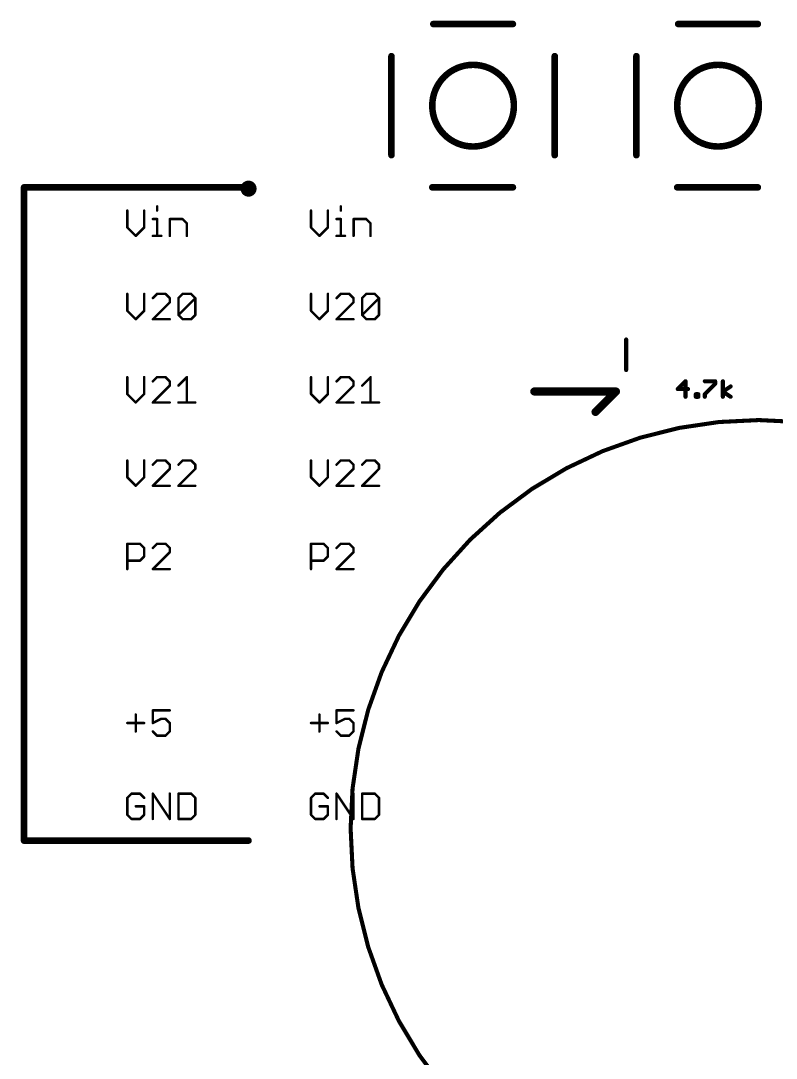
# Model space of a CAD drawing. Extents: x -0.1 to 97.9, y 0.5 to 99.
# Drawn here: x -0.1 to 23.4, y 64.35 to 96.62 of the extents above; entities that cross this region are included whole.
import ezdxf

# ---------------------------------------------------------------- set-up
doc = ezdxf.new("R2010")
doc.units = 0
doc.layers.add('21', color=253, linetype='CONTINUOUS')
doc.layers.add('27', color=253, linetype='CONTINUOUS')

msp = doc.modelspace()

# ---------------------------------------------------------------- linework, layer by layer
at = {"layer": '21'}
for points, const_width in [([(12.73, 96.52), (15.21, 96.52)], 0.2032), ([(20.35, 96.52), (22.83, 96.52)], 0.2032), ([(11.43, 92.44), (11.43, 95.52)], 0.2032), ([(16.51, 95.52), (16.51, 92.44)], 0.2032), ([(19.05, 92.44), (19.05, 95.52)], 0.2032), ([(0, 71.12), (0, 91.44)], 0.2032), ([(0, 91.44), (6.985, 91.44)], 0.2032), ([(15.21, 91.44), (12.7, 91.44)], 0.2032), ([(22.83, 91.44), (20.32, 91.44)], 0.2032), ([(3.2131, 90.7168), (3.2131, 90.1914)], 0.0762), ([(3.7385, 90.1914), (3.7385, 90.7168)], 0.0762), ([(4.1396, 90.8481), (4.1396, 90.7168)], 0.0762), ([(8.9281, 90.7168), (8.9281, 90.1914)], 0.0762), ([(9.4535, 90.1914), (9.4535, 90.7168)], 0.0762), ([(9.8546, 90.8481), (9.8546, 90.7168)], 0.0762), ([(4.0083, 90.4541), (4.1396, 90.4541)], 0.0762), ([(4.1396, 90.4541), (4.1396, 89.9287)], 0.0762), ([(4.5384, 89.9287), (4.5384, 90.4541)], 0.0762), ([(4.5384, 90.4541), (4.9325, 90.4541)], 0.0762), ([(4.9325, 90.4541), (5.0638, 90.3227)], 0.0762), ([(5.0638, 90.3227), (5.0638, 89.9287)], 0.0762), ([(9.7233, 90.4541), (9.8546, 90.4541)], 0.0762), ([(9.8546, 90.4541), (9.8546, 89.9287)], 0.0762), ([(10.2534, 89.9287), (10.2534, 90.4541)], 0.0762), ([(10.2534, 90.4541), (10.6475, 90.4541)], 0.0762), ([(10.6475, 90.4541), (10.7788, 90.3227)], 0.0762), ([(10.7788, 90.3227), (10.7788, 89.9287)], 0.0762), ([(3.2131, 90.1914), (3.4758, 89.9287)], 0.0762), ([(3.4758, 89.9287), (3.7385, 90.1914)], 0.0762), ([(8.9281, 90.1914), (9.1908, 89.9287)], 0.0762), ([(9.1908, 89.9287), (9.4535, 90.1914)], 0.0762), ([(4.0083, 89.9287), (4.271, 89.9287)], 0.0762), ([(9.7233, 89.9287), (9.986, 89.9287)], 0.0762), ([(3.2131, 88.126), (3.2131, 87.6006)], 0.0762), ([(3.7385, 87.6006), (3.7385, 88.126)], 0.0762), ([(4.1396, 88.126), (4.0083, 87.9946)], 0.0762), ([(4.4023, 88.126), (4.1396, 88.126)], 0.0762), ([(4.5337, 87.9946), (4.4023, 88.126)], 0.0762), ([(4.8035, 87.9946), (4.9348, 88.126)], 0.0762), ([(4.9348, 88.126), (5.1975, 88.126)], 0.0762), ([(5.1975, 88.126), (5.3289, 87.9946)], 0.0762), ([(8.9281, 88.126), (8.9281, 87.6006)], 0.0762), ([(9.4535, 87.6006), (9.4535, 88.126)], 0.0762), ([(9.8546, 88.126), (9.7233, 87.9946)], 0.0762), ([(10.1173, 88.126), (9.8546, 88.126)], 0.0762), ([(10.2487, 87.9946), (10.1173, 88.126)], 0.0762), ([(10.5185, 87.9946), (10.6498, 88.126)], 0.0762), ([(10.6498, 88.126), (10.9125, 88.126)], 0.0762), ([(10.9125, 88.126), (11.0439, 87.9946)], 0.0762), ([(4.0083, 87.3379), (4.5337, 87.8633)], 0.0762), ([(4.5337, 87.8633), (4.5337, 87.9946)], 0.0762), ([(4.8035, 87.4692), (4.8035, 87.9946)], 0.0762), ([(4.8035, 87.4692), (5.3289, 87.9946)], 0.0762), ([(5.3289, 87.9946), (5.3289, 87.4692)], 0.0762), ([(9.7233, 87.3379), (10.2487, 87.8633)], 0.0762), ([(10.2487, 87.8633), (10.2487, 87.9946)], 0.0762), ([(10.5185, 87.4692), (10.5185, 87.9946)], 0.0762), ([(10.5185, 87.4692), (11.0439, 87.9946)], 0.0762), ([(11.0439, 87.9946), (11.0439, 87.4692)], 0.0762), ([(3.2131, 87.6006), (3.4758, 87.3379)], 0.0762), ([(3.4758, 87.3379), (3.7385, 87.6006)], 0.0762), ([(4.9348, 87.3379), (4.8035, 87.4692)], 0.0762), ([(5.3289, 87.4692), (5.1975, 87.3379)], 0.0762), ([(8.9281, 87.6006), (9.1908, 87.3379)], 0.0762), ([(9.1908, 87.3379), (9.4535, 87.6006)], 0.0762), ([(10.6498, 87.3379), (10.5185, 87.4692)], 0.0762), ([(11.0439, 87.4692), (10.9125, 87.3379)], 0.0762), ([(4.5337, 87.3379), (4.0083, 87.3379)], 0.0762), ([(5.1975, 87.3379), (4.9348, 87.3379)], 0.0762), ([(10.2487, 87.3379), (9.7233, 87.3379)], 0.0762), ([(10.9125, 87.3379), (10.6498, 87.3379)], 0.0762), ([(18.7325, 86.7092), (18.7325, 85.7568)], 0.127), ([(3.2131, 85.5352), (3.2131, 85.0098)], 0.0762), ([(3.7385, 85.0098), (3.7385, 85.5352)], 0.0762), ([(4.1396, 85.5352), (4.0083, 85.4038)], 0.0762), ([(4.4023, 85.5352), (4.1396, 85.5352)], 0.0762), ([(4.5337, 85.4038), (4.4023, 85.5352)], 0.0762), ([(4.8035, 85.2725), (5.0662, 85.5352)], 0.0762), ([(5.0662, 85.5352), (5.0662, 84.7471)], 0.0762), ([(8.9281, 85.5352), (8.9281, 85.0098)], 0.0762), ([(9.4535, 85.0098), (9.4535, 85.5352)], 0.0762), ([(9.8546, 85.5352), (9.7233, 85.4038)], 0.0762), ([(10.1173, 85.5352), (9.8546, 85.5352)], 0.0762), ([(10.2487, 85.4038), (10.1173, 85.5352)], 0.0762), ([(10.5185, 85.2725), (10.7812, 85.5352)], 0.0762), ([(10.7812, 85.5352), (10.7812, 84.7471)], 0.0762), ([(4.0083, 84.7471), (4.5337, 85.2725)], 0.0762), ([(4.5337, 85.2725), (4.5337, 85.4038)], 0.0762), ([(9.7233, 84.7471), (10.2487, 85.2725)], 0.0762), ([(10.2487, 85.2725), (10.2487, 85.4038)], 0.0762), ([(15.875, 85.09), (18.415, 85.09)], 0.254), ([(18.415, 85.09), (17.78, 84.455)], 0.254), ([(3.2131, 85.0098), (3.4758, 84.7471)], 0.0762), ([(3.4758, 84.7471), (3.7385, 85.0098)], 0.0762), ([(8.9281, 85.0098), (9.1908, 84.7471)], 0.0762), ([(9.1908, 84.7471), (9.4535, 85.0098)], 0.0762), ([(4.5337, 84.7471), (4.0083, 84.7471)], 0.0762), ([(4.8035, 84.7471), (5.3289, 84.7471)], 0.0762), ([(10.2487, 84.7471), (9.7233, 84.7471)], 0.0762), ([(10.5185, 84.7471), (11.0439, 84.7471)], 0.0762), ([(3.2131, 82.9444), (3.2131, 82.419)], 0.0762), ([(3.7385, 82.419), (3.7385, 82.9444)], 0.0762), ([(4.1396, 82.9444), (4.0083, 82.813)], 0.0762), ([(4.4023, 82.9444), (4.1396, 82.9444)], 0.0762), ([(4.5337, 82.813), (4.4023, 82.9444)], 0.0762), ([(4.9348, 82.9444), (4.8035, 82.813)], 0.0762), ([(5.1975, 82.9444), (4.9348, 82.9444)], 0.0762), ([(5.3289, 82.813), (5.1975, 82.9444)], 0.0762), ([(8.9281, 82.9444), (8.9281, 82.419)], 0.0762), ([(9.4535, 82.419), (9.4535, 82.9444)], 0.0762), ([(9.8546, 82.9444), (9.7233, 82.813)], 0.0762), ([(10.1173, 82.9444), (9.8546, 82.9444)], 0.0762), ([(10.2487, 82.813), (10.1173, 82.9444)], 0.0762), ([(10.6498, 82.9444), (10.5185, 82.813)], 0.0762), ([(10.9125, 82.9444), (10.6498, 82.9444)], 0.0762), ([(11.0439, 82.813), (10.9125, 82.9444)], 0.0762), ([(4.0083, 82.1563), (4.5337, 82.6817)], 0.0762), ([(4.5337, 82.6817), (4.5337, 82.813)], 0.0762), ([(4.8035, 82.1563), (5.3289, 82.6817)], 0.0762), ([(5.3289, 82.6817), (5.3289, 82.813)], 0.0762), ([(9.7233, 82.1563), (10.2487, 82.6817)], 0.0762), ([(10.2487, 82.6817), (10.2487, 82.813)], 0.0762), ([(10.5185, 82.1563), (11.0439, 82.6817)], 0.0762), ([(11.0439, 82.6817), (11.0439, 82.813)], 0.0762), ([(3.2131, 82.419), (3.4758, 82.1563)], 0.0762), ([(3.4758, 82.1563), (3.7385, 82.419)], 0.0762), ([(8.9281, 82.419), (9.1908, 82.1563)], 0.0762), ([(9.1908, 82.1563), (9.4535, 82.419)], 0.0762), ([(4.5337, 82.1563), (4.0083, 82.1563)], 0.0762), ([(5.3289, 82.1563), (4.8035, 82.1563)], 0.0762), ([(10.2487, 82.1563), (9.7233, 82.1563)], 0.0762), ([(11.0439, 82.1563), (10.5185, 82.1563)], 0.0762), ([(3.2131, 79.5655), (3.2131, 80.3536)], 0.0762), ([(3.2131, 80.3536), (3.6071, 80.3536)], 0.0762), ([(3.6071, 80.3536), (3.7385, 80.2222)], 0.0762), ([(4.1396, 80.3536), (4.0083, 80.2222)], 0.0762), ([(4.4023, 80.3536), (4.1396, 80.3536)], 0.0762), ([(4.5337, 80.2222), (4.4023, 80.3536)], 0.0762), ([(8.9281, 79.5655), (8.9281, 80.3536)], 0.0762), ([(8.9281, 80.3536), (9.3221, 80.3536)], 0.0762), ([(9.3221, 80.3536), (9.4535, 80.2222)], 0.0762), ([(9.8546, 80.3536), (9.7233, 80.2222)], 0.0762), ([(10.1173, 80.3536), (9.8546, 80.3536)], 0.0762), ([(10.2487, 80.2222), (10.1173, 80.3536)], 0.0762), ([(3.7385, 80.2222), (3.7385, 79.9595)], 0.0762), ([(4.0083, 79.5655), (4.5337, 80.0909)], 0.0762), ([(4.5337, 80.0909), (4.5337, 80.2222)], 0.0762), ([(9.4535, 80.2222), (9.4535, 79.9595)], 0.0762), ([(9.7233, 79.5655), (10.2487, 80.0909)], 0.0762), ([(10.2487, 80.0909), (10.2487, 80.2222)], 0.0762), ([(3.6071, 79.8282), (3.2131, 79.8282)], 0.0762), ([(3.7385, 79.9595), (3.6071, 79.8282)], 0.0762), ([(9.3221, 79.8282), (8.9281, 79.8282)], 0.0762), ([(9.4535, 79.9595), (9.3221, 79.8282)], 0.0762), ([(4.5337, 79.5655), (4.0083, 79.5655)], 0.0762), ([(10.2487, 79.5655), (9.7233, 79.5655)], 0.0762), ([(4.5337, 75.172), (4.0083, 75.172)], 0.0762), ([(4.0083, 75.172), (4.0083, 74.7779)], 0.0762), ([(10.2487, 75.172), (9.7233, 75.172)], 0.0762), ([(9.7233, 75.172), (9.7233, 74.7779)], 0.0762), ([(3.4758, 75.0406), (3.4758, 74.5152)], 0.0762), ([(4.0083, 74.7779), (4.271, 74.9093)], 0.0762), ([(4.271, 74.9093), (4.4023, 74.9093)], 0.0762), ([(4.4023, 74.9093), (4.5337, 74.7779)], 0.0762), ([(9.1908, 75.0406), (9.1908, 74.5152)], 0.0762), ([(9.7233, 74.7779), (9.986, 74.9093)], 0.0762), ([(9.986, 74.9093), (10.1173, 74.9093)], 0.0762), ([(10.1173, 74.9093), (10.2487, 74.7779)], 0.0762), ([(3.2131, 74.7779), (3.7385, 74.7779)], 0.0762), ([(4.1396, 74.3839), (4.0083, 74.5152)], 0.0762), ([(4.5337, 74.5152), (4.4023, 74.3839)], 0.0762), ([(4.5337, 74.7779), (4.5337, 74.5152)], 0.0762), ([(8.9281, 74.7779), (9.4535, 74.7779)], 0.0762), ([(9.8546, 74.3839), (9.7233, 74.5152)], 0.0762), ([(10.2487, 74.5152), (10.1173, 74.3839)], 0.0762), ([(10.2487, 74.7779), (10.2487, 74.5152)], 0.0762), ([(4.4023, 74.3839), (4.1396, 74.3839)], 0.0762), ([(10.1173, 74.3839), (9.8546, 74.3839)], 0.0762), ([(3.3444, 72.5812), (3.2131, 72.4498)], 0.0762), ([(3.6071, 72.5812), (3.3444, 72.5812)], 0.0762), ([(3.7385, 72.4498), (3.6071, 72.5812)], 0.0762), ([(4.0083, 71.7931), (4.0083, 72.5812)], 0.0762), ([(4.0083, 72.5812), (4.5337, 71.7931)], 0.0762), ([(4.5337, 71.7931), (4.5337, 72.5812)], 0.0762), ([(4.8035, 72.5812), (4.8035, 71.7931)], 0.0762), ([(5.1975, 72.5812), (4.8035, 72.5812)], 0.0762), ([(5.3289, 72.4498), (5.1975, 72.5812)], 0.0762), ([(9.0594, 72.5812), (8.9281, 72.4498)], 0.0762), ([(9.3221, 72.5812), (9.0594, 72.5812)], 0.0762), ([(9.4535, 72.4498), (9.3221, 72.5812)], 0.0762), ([(9.7233, 71.7931), (9.7233, 72.5812)], 0.0762), ([(9.7233, 72.5812), (10.2487, 71.7931)], 0.0762), ([(10.2487, 71.7931), (10.2487, 72.5812)], 0.0762), ([(10.5185, 72.5812), (10.5185, 71.7931)], 0.0762), ([(10.9125, 72.5812), (10.5185, 72.5812)], 0.0762), ([(11.0439, 72.4498), (10.9125, 72.5812)], 0.0762), ([(3.2131, 72.4498), (3.2131, 71.9244)], 0.0762), ([(5.3289, 71.9244), (5.3289, 72.4498)], 0.0762), ([(8.9281, 72.4498), (8.9281, 71.9244)], 0.0762), ([(11.0439, 71.9244), (11.0439, 72.4498)], 0.0762), ([(3.7385, 72.1871), (3.4758, 72.1871)], 0.0762), ([(3.7385, 71.9244), (3.7385, 72.1871)], 0.0762), ([(9.4535, 72.1871), (9.1908, 72.1871)], 0.0762), ([(9.4535, 71.9244), (9.4535, 72.1871)], 0.0762), ([(3.2131, 71.9244), (3.3444, 71.7931)], 0.0762), ([(3.3444, 71.7931), (3.6071, 71.7931)], 0.0762), ([(3.6071, 71.7931), (3.7385, 71.9244)], 0.0762), ([(4.8035, 71.7931), (5.1975, 71.7931)], 0.0762), ([(5.1975, 71.7931), (5.3289, 71.9244)], 0.0762), ([(8.9281, 71.9244), (9.0594, 71.7931)], 0.0762), ([(9.0594, 71.7931), (9.3221, 71.7931)], 0.0762), ([(9.3221, 71.7931), (9.4535, 71.9244)], 0.0762), ([(10.5185, 71.7931), (10.9125, 71.7931)], 0.0762), ([(10.9125, 71.7931), (11.0439, 71.9244)], 0.0762), ([(6.985, 71.12), (0, 71.12)], 0.2032)]:
    msp.add_lwpolyline(points, dxfattribs=dict(at, const_width=const_width))
for points, const_width in [([(12.73, 96.5708, 1), (12.73, 96.4692)], 0.1016), ([(15.21, 96.4692, 1), (15.21, 96.5708)], 0.1016), ([(20.35, 96.5708, 1), (20.35, 96.4692)], 0.1016), ([(22.83, 96.4692, 1), (22.83, 96.5708)], 0.1016), ([(11.4808, 95.52, 1), (11.3792, 95.52)], 0.1016), ([(16.5608, 95.52, 1), (16.4592, 95.52)], 0.1016), ([(19.1008, 95.52, 1), (18.9992, 95.52)], 0.1016), ([(13.97, 92.71, 1), (13.97, 95.25, 1), (13.97, 92.71)], 0.2032), ([(21.59, 92.71, 1), (21.59, 95.25, 1), (21.59, 92.71)], 0.2032), ([(11.3792, 92.44, 1), (11.4808, 92.44)], 0.1016), ([(16.4592, 92.44, 1), (16.5608, 92.44)], 0.1016), ([(18.9992, 92.44, 1), (19.1008, 92.44)], 0.1016), ([(6.985, 91.2745, 1), (6.985, 91.5245, 1), (6.985, 91.2745)], 0.25), ([(0.0508, 91.44, 1), (-0.0508, 91.44)], 0.1016), ([(0, 91.4908, 1), (0, 91.3892)], 0.1016), ([(6.985, 91.3892, 1), (6.985, 91.4908)], 0.1016), ([(12.7, 91.4908, 1), (12.7, 91.3892)], 0.1016), ([(15.21, 91.3892, 1), (15.21, 91.4908)], 0.1016), ([(20.32, 91.4908, 1), (20.32, 91.3892)], 0.1016), ([(22.83, 91.3892, 1), (22.83, 91.4908)], 0.1016), ([(3.2322, 90.7168, 1), (3.1941, 90.7168)], 0.0381), ([(3.7575, 90.7168, 1), (3.7194, 90.7168)], 0.0381), ([(4.1587, 90.8481, 1), (4.1206, 90.8481)], 0.0381), ([(4.1206, 90.7168, 1), (4.1587, 90.7168)], 0.0381), ([(8.9472, 90.7168, 1), (8.9091, 90.7168)], 0.0381), ([(9.4725, 90.7168, 1), (9.4344, 90.7168)], 0.0381), ([(9.8737, 90.8481, 1), (9.8356, 90.8481)], 0.0381), ([(9.8356, 90.7168, 1), (9.8737, 90.7168)], 0.0381), ([(4.0083, 90.4731, 1), (4.0083, 90.435)], 0.0381), ([(4.1587, 90.4541, 1), (4.1206, 90.4541)], 0.0381), ([(4.1396, 90.435, 1), (4.1396, 90.4731)], 0.0381), ([(4.5384, 90.4731, 1), (4.5384, 90.435)], 0.0381), ([(4.5575, 90.4541, 1), (4.5194, 90.4541)], 0.0381), ([(4.9459, 90.4676, 1), (4.919, 90.4406)], 0.0381), ([(4.9325, 90.435, 1), (4.9325, 90.4731)], 0.0381), ([(5.0828, 90.3227, 1), (5.0447, 90.3227)], 0.0381), ([(9.7233, 90.4731, 1), (9.7233, 90.435)], 0.0381), ([(9.8737, 90.4541, 1), (9.8356, 90.4541)], 0.0381), ([(9.8546, 90.435, 1), (9.8546, 90.4731)], 0.0381), ([(10.2534, 90.4731, 1), (10.2534, 90.435)], 0.0381), ([(10.2725, 90.4541, 1), (10.2344, 90.4541)], 0.0381), ([(10.6609, 90.4676, 1), (10.634, 90.4406)], 0.0381), ([(10.6475, 90.435, 1), (10.6475, 90.4731)], 0.0381), ([(10.7978, 90.3227, 1), (10.7597, 90.3227)], 0.0381), ([(3.2266, 90.2049, 1), (3.1996, 90.1779)], 0.0381), ([(3.1941, 90.1914, 1), (3.2322, 90.1914)], 0.0381), ([(3.7194, 90.1914, 1), (3.7575, 90.1914)], 0.0381), ([(3.752, 90.1779, 1), (3.725, 90.2049)], 0.0381), ([(5.0503, 90.3093, 1), (5.0773, 90.3362)], 0.0381), ([(8.9416, 90.2049, 1), (8.9146, 90.1779)], 0.0381), ([(8.9091, 90.1914, 1), (8.9472, 90.1914)], 0.0381), ([(9.4344, 90.1914, 1), (9.4725, 90.1914)], 0.0381), ([(9.467, 90.1779, 1), (9.44, 90.2049)], 0.0381), ([(10.7653, 90.3093, 1), (10.7923, 90.3362)], 0.0381), ([(3.4623, 89.9422, 1), (3.4893, 89.9152)], 0.0381), ([(3.4623, 89.9152, 1), (3.4893, 89.9422)], 0.0381), ([(4.0083, 89.9477, 1), (4.0083, 89.9097)], 0.0381), ([(4.1206, 89.9287, 1), (4.1587, 89.9287)], 0.0381), ([(4.271, 89.9097, 1), (4.271, 89.9477)], 0.0381), ([(4.5194, 89.9287, 1), (4.5575, 89.9287)], 0.0381), ([(5.0447, 89.9287, 1), (5.0828, 89.9287)], 0.0381), ([(9.1773, 89.9422, 1), (9.2043, 89.9152)], 0.0381), ([(9.1773, 89.9152, 1), (9.2043, 89.9422)], 0.0381), ([(9.7233, 89.9477, 1), (9.7233, 89.9097)], 0.0381), ([(9.8356, 89.9287, 1), (9.8737, 89.9287)], 0.0381), ([(9.986, 89.9097, 1), (9.986, 89.9477)], 0.0381), ([(10.2344, 89.9287, 1), (10.2725, 89.9287)], 0.0381), ([(10.7597, 89.9287, 1), (10.7978, 89.9287)], 0.0381), ([(3.2322, 88.126, 1), (3.1941, 88.126)], 0.0381), ([(3.7575, 88.126, 1), (3.7194, 88.126)], 0.0381), ([(4.1396, 88.145, 1), (4.1396, 88.1069)], 0.0381), ([(4.1531, 88.1125, 1), (4.1262, 88.1394)], 0.0381), ([(4.4158, 88.1394, 1), (4.3889, 88.1125)], 0.0381), ([(4.4023, 88.1069, 1), (4.4023, 88.145)], 0.0381), ([(4.9348, 88.145, 1), (4.9348, 88.1069)], 0.0381), ([(4.9483, 88.1125, 1), (4.9214, 88.1394)], 0.0381), ([(5.211, 88.1394, 1), (5.184, 88.1125)], 0.0381), ([(5.1975, 88.1069, 1), (5.1975, 88.145)], 0.0381), ([(8.9472, 88.126, 1), (8.9091, 88.126)], 0.0381), ([(9.4725, 88.126, 1), (9.4344, 88.126)], 0.0381), ([(9.8546, 88.145, 1), (9.8546, 88.1069)], 0.0381), ([(9.8681, 88.1125, 1), (9.8412, 88.1394)], 0.0381), ([(10.1308, 88.1394, 1), (10.1039, 88.1125)], 0.0381), ([(10.1173, 88.1069, 1), (10.1173, 88.145)], 0.0381), ([(10.6498, 88.145, 1), (10.6498, 88.1069)], 0.0381), ([(10.6633, 88.1125, 1), (10.6364, 88.1394)], 0.0381), ([(10.926, 88.1394, 1), (10.899, 88.1125)], 0.0381), ([(10.9125, 88.1069, 1), (10.9125, 88.145)], 0.0381), ([(3.9948, 88.0081, 1), (4.0218, 87.9812)], 0.0381), ([(4.5527, 87.9946, 1), (4.5146, 87.9946)], 0.0381), ([(4.5146, 87.8633, 1), (4.5527, 87.8633)], 0.0381), ([(4.5471, 87.8498, 1), (4.5202, 87.8768)], 0.0381), ([(4.5202, 87.9812, 1), (4.5471, 88.0081)], 0.0381), ([(4.8225, 87.9946, 1), (4.7844, 87.9946)], 0.0381), ([(4.79, 88.0081, 1), (4.817, 87.9812)], 0.0381), ([(5.3479, 87.9946, 1), (5.3098, 87.9946)], 0.0381), ([(5.3423, 87.9812, 1), (5.3154, 88.0081)], 0.0381), ([(5.3154, 87.9812, 1), (5.3423, 88.0081)], 0.0381), ([(9.7098, 88.0081, 1), (9.7368, 87.9812)], 0.0381), ([(10.2677, 87.9946, 1), (10.2296, 87.9946)], 0.0381), ([(10.2296, 87.8633, 1), (10.2677, 87.8633)], 0.0381), ([(10.2621, 87.8498, 1), (10.2352, 87.8768)], 0.0381), ([(10.2352, 87.9812, 1), (10.2621, 88.0081)], 0.0381), ([(10.5375, 87.9946, 1), (10.4994, 87.9946)], 0.0381), ([(10.505, 88.0081, 1), (10.532, 87.9812)], 0.0381), ([(11.0629, 87.9946, 1), (11.0248, 87.9946)], 0.0381), ([(11.0573, 87.9812, 1), (11.0304, 88.0081)], 0.0381), ([(11.0304, 87.9812, 1), (11.0573, 88.0081)], 0.0381), ([(3.2266, 87.6141, 1), (3.1996, 87.5871)], 0.0381), ([(3.1941, 87.6006, 1), (3.2322, 87.6006)], 0.0381), ([(3.7194, 87.6006, 1), (3.7575, 87.6006)], 0.0381), ([(3.752, 87.5871, 1), (3.725, 87.6141)], 0.0381), ([(4.7844, 87.4692, 1), (4.8225, 87.4692)], 0.0381), ([(4.817, 87.4827, 1), (4.79, 87.4558)], 0.0381), ([(4.79, 87.4827, 1), (4.817, 87.4558)], 0.0381), ([(5.3098, 87.4692, 1), (5.3479, 87.4692)], 0.0381), ([(5.3423, 87.4558, 1), (5.3154, 87.4827)], 0.0381), ([(8.9416, 87.6141, 1), (8.9146, 87.5871)], 0.0381), ([(8.9091, 87.6006, 1), (8.9472, 87.6006)], 0.0381), ([(9.4344, 87.6006, 1), (9.4725, 87.6006)], 0.0381), ([(9.467, 87.5871, 1), (9.44, 87.6141)], 0.0381), ([(10.4994, 87.4692, 1), (10.5375, 87.4692)], 0.0381), ([(10.532, 87.4827, 1), (10.505, 87.4558)], 0.0381), ([(10.505, 87.4827, 1), (10.532, 87.4558)], 0.0381), ([(11.0248, 87.4692, 1), (11.0629, 87.4692)], 0.0381), ([(11.0573, 87.4558, 1), (11.0304, 87.4827)], 0.0381), ([(3.4623, 87.3514, 1), (3.4893, 87.3244)], 0.0381), ([(3.4623, 87.3244, 1), (3.4893, 87.3514)], 0.0381), ([(3.9948, 87.3514, 1), (4.0218, 87.3244)], 0.0381), ([(4.0083, 87.3569, 1), (4.0083, 87.3189)], 0.0381), ([(4.5337, 87.3189, 1), (4.5337, 87.3569)], 0.0381), ([(4.9348, 87.3569, 1), (4.9348, 87.3189)], 0.0381), ([(4.9214, 87.3244, 1), (4.9483, 87.3514)], 0.0381), ([(5.184, 87.3514, 1), (5.211, 87.3244)], 0.0381), ([(5.1975, 87.3189, 1), (5.1975, 87.3569)], 0.0381), ([(9.1773, 87.3514, 1), (9.2043, 87.3244)], 0.0381), ([(9.1773, 87.3244, 1), (9.2043, 87.3514)], 0.0381), ([(9.7098, 87.3514, 1), (9.7368, 87.3244)], 0.0381), ([(9.7233, 87.3569, 1), (9.7233, 87.3189)], 0.0381), ([(10.2487, 87.3189, 1), (10.2487, 87.3569)], 0.0381), ([(10.6498, 87.3569, 1), (10.6498, 87.3189)], 0.0381), ([(10.6364, 87.3244, 1), (10.6633, 87.3514)], 0.0381), ([(10.899, 87.3514, 1), (10.926, 87.3244)], 0.0381), ([(10.9125, 87.3189, 1), (10.9125, 87.3569)], 0.0381), ([(18.7643, 86.7092, 1), (18.7008, 86.7092)], 0.0635), ([(3.2322, 85.5352, 1), (3.1941, 85.5352)], 0.0381), ([(3.7575, 85.5352, 1), (3.7194, 85.5352)], 0.0381), ([(4.1396, 85.5542, 1), (4.1396, 85.5161)], 0.0381), ([(4.1531, 85.5217, 1), (4.1262, 85.5486)], 0.0381), ([(4.4158, 85.5486, 1), (4.3889, 85.5217)], 0.0381), ([(4.4023, 85.5161, 1), (4.4023, 85.5542)], 0.0381), ([(5.0852, 85.5352, 1), (5.0471, 85.5352)], 0.0381), ([(5.0796, 85.5217, 1), (5.0527, 85.5486)], 0.0381), ([(8.9472, 85.5352, 1), (8.9091, 85.5352)], 0.0381), ([(9.4725, 85.5352, 1), (9.4344, 85.5352)], 0.0381), ([(9.8546, 85.5542, 1), (9.8546, 85.5161)], 0.0381), ([(9.8681, 85.5217, 1), (9.8412, 85.5486)], 0.0381), ([(10.1308, 85.5486, 1), (10.1039, 85.5217)], 0.0381), ([(10.1173, 85.5161, 1), (10.1173, 85.5542)], 0.0381), ([(10.8002, 85.5352, 1), (10.7621, 85.5352)], 0.0381), ([(10.7946, 85.5217, 1), (10.7677, 85.5486)], 0.0381), ([(18.7008, 85.7568, 1), (18.7643, 85.7568)], 0.0635), ([(3.9948, 85.4173, 1), (4.0218, 85.3904)], 0.0381), ([(4.5527, 85.4038, 1), (4.5146, 85.4038)], 0.0381), ([(4.5146, 85.2725, 1), (4.5527, 85.2725)], 0.0381), ([(4.5471, 85.259, 1), (4.5202, 85.286)], 0.0381), ([(4.5202, 85.3904, 1), (4.5471, 85.4173)], 0.0381), ([(4.79, 85.286, 1), (4.817, 85.259)], 0.0381), ([(9.7098, 85.4173, 1), (9.7368, 85.3904)], 0.0381), ([(10.2677, 85.4038, 1), (10.2296, 85.4038)], 0.0381), ([(10.2296, 85.2725, 1), (10.2677, 85.2725)], 0.0381), ([(10.2621, 85.259, 1), (10.2352, 85.286)], 0.0381), ([(10.2352, 85.3904, 1), (10.2621, 85.4173)], 0.0381), ([(10.505, 85.286, 1), (10.532, 85.259)], 0.0381), ([(15.875, 85.1535, 1), (15.875, 85.0265)], 0.127), ([(18.4599, 85.0451, 1), (18.3701, 85.1349)], 0.127), ([(18.415, 85.0265, 1), (18.415, 85.1535)], 0.127), ([(3.2266, 85.0233, 1), (3.1996, 84.9963)], 0.0381), ([(3.1941, 85.0098, 1), (3.2322, 85.0098)], 0.0381), ([(3.7194, 85.0098, 1), (3.7575, 85.0098)], 0.0381), ([(3.752, 84.9963, 1), (3.725, 85.0233)], 0.0381), ([(8.9416, 85.0233, 1), (8.9146, 84.9963)], 0.0381), ([(8.9091, 85.0098, 1), (8.9472, 85.0098)], 0.0381), ([(9.4344, 85.0098, 1), (9.4725, 85.0098)], 0.0381), ([(9.467, 84.9963, 1), (9.44, 85.0233)], 0.0381), ([(3.4623, 84.7606, 1), (3.4893, 84.7336)], 0.0381), ([(3.4623, 84.7336, 1), (3.4893, 84.7606)], 0.0381), ([(3.9948, 84.7606, 1), (4.0218, 84.7336)], 0.0381), ([(4.0083, 84.7661, 1), (4.0083, 84.7281)], 0.0381), ([(4.5337, 84.7281, 1), (4.5337, 84.7661)], 0.0381), ([(4.8035, 84.7661, 1), (4.8035, 84.7281)], 0.0381), ([(5.0471, 84.7471, 1), (5.0852, 84.7471)], 0.0381), ([(5.3289, 84.7281, 1), (5.3289, 84.7661)], 0.0381), ([(9.1773, 84.7606, 1), (9.2043, 84.7336)], 0.0381), ([(9.1773, 84.7336, 1), (9.2043, 84.7606)], 0.0381), ([(9.7098, 84.7606, 1), (9.7368, 84.7336)], 0.0381), ([(9.7233, 84.7661, 1), (9.7233, 84.7281)], 0.0381), ([(10.2487, 84.7281, 1), (10.2487, 84.7661)], 0.0381), ([(10.5185, 84.7661, 1), (10.5185, 84.7281)], 0.0381), ([(10.7621, 84.7471, 1), (10.8002, 84.7471)], 0.0381), ([(11.0439, 84.7281, 1), (11.0439, 84.7661)], 0.0381), ([(17.7351, 84.4999, 1), (17.8249, 84.4101)], 0.127), ([(22.86, 58.801, 1), (22.86, 84.201, 1), (22.86, 58.801)], 0.127), ([(3.2322, 82.9444, 1), (3.1941, 82.9444)], 0.0381), ([(3.7575, 82.9444, 1), (3.7194, 82.9444)], 0.0381), ([(4.1396, 82.9634, 1), (4.1396, 82.9253)], 0.0381), ([(4.1531, 82.9309, 1), (4.1262, 82.9578)], 0.0381), ([(4.4158, 82.9578, 1), (4.3889, 82.9309)], 0.0381), ([(4.4023, 82.9253, 1), (4.4023, 82.9634)], 0.0381), ([(4.9348, 82.9634, 1), (4.9348, 82.9253)], 0.0381), ([(4.9483, 82.9309, 1), (4.9214, 82.9578)], 0.0381), ([(5.211, 82.9578, 1), (5.184, 82.9309)], 0.0381), ([(5.1975, 82.9253, 1), (5.1975, 82.9634)], 0.0381), ([(8.9472, 82.9444, 1), (8.9091, 82.9444)], 0.0381), ([(9.4725, 82.9444, 1), (9.4344, 82.9444)], 0.0381), ([(9.8546, 82.9634, 1), (9.8546, 82.9253)], 0.0381), ([(9.8681, 82.9309, 1), (9.8412, 82.9578)], 0.0381), ([(10.1308, 82.9578, 1), (10.1039, 82.9309)], 0.0381), ([(10.1173, 82.9253, 1), (10.1173, 82.9634)], 0.0381), ([(10.6498, 82.9634, 1), (10.6498, 82.9253)], 0.0381), ([(10.6633, 82.9309, 1), (10.6364, 82.9578)], 0.0381), ([(10.926, 82.9578, 1), (10.899, 82.9309)], 0.0381), ([(10.9125, 82.9253, 1), (10.9125, 82.9634)], 0.0381), ([(3.9948, 82.8265, 1), (4.0218, 82.7996)], 0.0381), ([(4.5527, 82.813, 1), (4.5146, 82.813)], 0.0381), ([(4.5146, 82.6817, 1), (4.5527, 82.6817)], 0.0381), ([(4.5471, 82.6682, 1), (4.5202, 82.6952)], 0.0381), ([(4.5202, 82.7996, 1), (4.5471, 82.8265)], 0.0381), ([(4.79, 82.8265, 1), (4.817, 82.7996)], 0.0381), ([(5.3479, 82.813, 1), (5.3098, 82.813)], 0.0381), ([(5.3098, 82.6817, 1), (5.3479, 82.6817)], 0.0381), ([(5.3423, 82.6682, 1), (5.3154, 82.6952)], 0.0381), ([(5.3154, 82.7996, 1), (5.3423, 82.8265)], 0.0381), ([(9.7098, 82.8265, 1), (9.7368, 82.7996)], 0.0381), ([(10.2677, 82.813, 1), (10.2296, 82.813)], 0.0381), ([(10.2296, 82.6817, 1), (10.2677, 82.6817)], 0.0381), ([(10.2621, 82.6682, 1), (10.2352, 82.6952)], 0.0381), ([(10.2352, 82.7996, 1), (10.2621, 82.8265)], 0.0381), ([(10.505, 82.8265, 1), (10.532, 82.7996)], 0.0381), ([(11.0629, 82.813, 1), (11.0248, 82.813)], 0.0381), ([(11.0248, 82.6817, 1), (11.0629, 82.6817)], 0.0381), ([(11.0573, 82.6682, 1), (11.0304, 82.6952)], 0.0381), ([(11.0304, 82.7996, 1), (11.0573, 82.8265)], 0.0381), ([(3.2266, 82.4325, 1), (3.1996, 82.4055)], 0.0381), ([(3.1941, 82.419, 1), (3.2322, 82.419)], 0.0381), ([(3.7194, 82.419, 1), (3.7575, 82.419)], 0.0381), ([(3.752, 82.4055, 1), (3.725, 82.4325)], 0.0381), ([(8.9416, 82.4325, 1), (8.9146, 82.4055)], 0.0381), ([(8.9091, 82.419, 1), (8.9472, 82.419)], 0.0381), ([(9.4344, 82.419, 1), (9.4725, 82.419)], 0.0381), ([(9.467, 82.4055, 1), (9.44, 82.4325)], 0.0381), ([(3.4623, 82.1698, 1), (3.4893, 82.1428)], 0.0381), ([(3.4623, 82.1428, 1), (3.4893, 82.1698)], 0.0381), ([(3.9948, 82.1698, 1), (4.0218, 82.1428)], 0.0381), ([(4.0083, 82.1753, 1), (4.0083, 82.1373)], 0.0381), ([(4.5337, 82.1373, 1), (4.5337, 82.1753)], 0.0381), ([(4.79, 82.1698, 1), (4.817, 82.1428)], 0.0381), ([(4.8035, 82.1753, 1), (4.8035, 82.1373)], 0.0381), ([(5.3289, 82.1373, 1), (5.3289, 82.1753)], 0.0381), ([(9.1773, 82.1698, 1), (9.2043, 82.1428)], 0.0381), ([(9.1773, 82.1428, 1), (9.2043, 82.1698)], 0.0381), ([(9.7098, 82.1698, 1), (9.7368, 82.1428)], 0.0381), ([(9.7233, 82.1753, 1), (9.7233, 82.1373)], 0.0381), ([(10.2487, 82.1373, 1), (10.2487, 82.1753)], 0.0381), ([(10.505, 82.1698, 1), (10.532, 82.1428)], 0.0381), ([(10.5185, 82.1753, 1), (10.5185, 82.1373)], 0.0381), ([(11.0439, 82.1373, 1), (11.0439, 82.1753)], 0.0381), ([(3.2131, 80.3726, 1), (3.2131, 80.3345)], 0.0381), ([(3.2322, 80.3536, 1), (3.1941, 80.3536)], 0.0381), ([(3.6206, 80.367, 1), (3.5937, 80.3401)], 0.0381), ([(3.6071, 80.3345, 1), (3.6071, 80.3726)], 0.0381), ([(4.1396, 80.3726, 1), (4.1396, 80.3345)], 0.0381), ([(4.1531, 80.3401, 1), (4.1262, 80.367)], 0.0381), ([(4.4158, 80.367, 1), (4.3889, 80.3401)], 0.0381), ([(4.4023, 80.3345, 1), (4.4023, 80.3726)], 0.0381), ([(8.9281, 80.3726, 1), (8.9281, 80.3345)], 0.0381), ([(8.9472, 80.3536, 1), (8.9091, 80.3536)], 0.0381), ([(9.3356, 80.367, 1), (9.3087, 80.3401)], 0.0381), ([(9.3221, 80.3345, 1), (9.3221, 80.3726)], 0.0381), ([(9.8546, 80.3726, 1), (9.8546, 80.3345)], 0.0381), ([(9.8681, 80.3401, 1), (9.8412, 80.367)], 0.0381), ([(10.1308, 80.367, 1), (10.1039, 80.3401)], 0.0381), ([(10.1173, 80.3345, 1), (10.1173, 80.3726)], 0.0381), ([(3.7575, 80.2222, 1), (3.7194, 80.2222)], 0.0381), ([(3.725, 80.2088, 1), (3.752, 80.2357)], 0.0381), ([(3.9948, 80.2357, 1), (4.0218, 80.2088)], 0.0381), ([(4.5527, 80.2222, 1), (4.5146, 80.2222)], 0.0381), ([(4.5146, 80.0909, 1), (4.5527, 80.0909)], 0.0381), ([(4.5471, 80.0774, 1), (4.5202, 80.1044)], 0.0381), ([(4.5202, 80.2088, 1), (4.5471, 80.2357)], 0.0381), ([(9.4725, 80.2222, 1), (9.4344, 80.2222)], 0.0381), ([(9.44, 80.2088, 1), (9.467, 80.2357)], 0.0381), ([(9.7098, 80.2357, 1), (9.7368, 80.2088)], 0.0381), ([(10.2677, 80.2222, 1), (10.2296, 80.2222)], 0.0381), ([(10.2296, 80.0909, 1), (10.2677, 80.0909)], 0.0381), ([(10.2621, 80.0774, 1), (10.2352, 80.1044)], 0.0381), ([(10.2352, 80.2088, 1), (10.2621, 80.2357)], 0.0381), ([(3.2131, 79.8472, 1), (3.2131, 79.8091)], 0.0381), ([(3.5937, 79.8417, 1), (3.6206, 79.8147)], 0.0381), ([(3.6071, 79.8091, 1), (3.6071, 79.8472)], 0.0381), ([(3.7194, 79.9595, 1), (3.7575, 79.9595)], 0.0381), ([(3.752, 79.9461, 1), (3.725, 79.973)], 0.0381), ([(8.9281, 79.8472, 1), (8.9281, 79.8091)], 0.0381), ([(9.3087, 79.8417, 1), (9.3356, 79.8147)], 0.0381), ([(9.3221, 79.8091, 1), (9.3221, 79.8472)], 0.0381), ([(9.4344, 79.9595, 1), (9.4725, 79.9595)], 0.0381), ([(9.467, 79.9461, 1), (9.44, 79.973)], 0.0381), ([(3.1941, 79.5655, 1), (3.2322, 79.5655)], 0.0381), ([(4.0083, 79.5845, 1), (4.0083, 79.5465)], 0.0381), ([(3.9948, 79.579, 1), (4.0218, 79.552)], 0.0381), ([(4.5337, 79.5465, 1), (4.5337, 79.5845)], 0.0381), ([(8.9091, 79.5655, 1), (8.9472, 79.5655)], 0.0381), ([(9.7233, 79.5845, 1), (9.7233, 79.5465)], 0.0381), ([(9.7098, 79.579, 1), (9.7368, 79.552)], 0.0381), ([(10.2487, 79.5465, 1), (10.2487, 79.5845)], 0.0381), ([(4.0273, 75.172, 1), (3.9892, 75.172)], 0.0381), ([(4.0083, 75.191, 1), (4.0083, 75.1529)], 0.0381), ([(4.5337, 75.1529, 1), (4.5337, 75.191)], 0.0381), ([(9.7423, 75.172, 1), (9.7042, 75.172)], 0.0381), ([(9.7233, 75.191, 1), (9.7233, 75.1529)], 0.0381), ([(10.2487, 75.1529, 1), (10.2487, 75.191)], 0.0381), ([(3.4948, 75.0406, 1), (3.4567, 75.0406)], 0.0381), ([(4.271, 74.9283, 1), (4.271, 74.8902)], 0.0381), ([(4.2795, 74.8922, 1), (4.2625, 74.9263)], 0.0381), ([(4.4158, 74.9228, 1), (4.3889, 74.8958)], 0.0381), ([(4.4023, 74.8902, 1), (4.4023, 74.9283)], 0.0381), ([(9.2098, 75.0406, 1), (9.1717, 75.0406)], 0.0381), ([(9.986, 74.9283, 1), (9.986, 74.8902)], 0.0381), ([(9.9945, 74.8922, 1), (9.9775, 74.9263)], 0.0381), ([(10.1308, 74.9228, 1), (10.1039, 74.8958)], 0.0381), ([(10.1173, 74.8902, 1), (10.1173, 74.9283)], 0.0381), ([(3.2131, 74.797, 1), (3.2131, 74.7589)], 0.0381), ([(3.7385, 74.7589, 1), (3.7385, 74.797)], 0.0381), ([(3.9998, 74.795, 1), (4.0168, 74.7609)], 0.0381), ([(3.9892, 74.7779, 1), (4.0273, 74.7779)], 0.0381), ([(4.0218, 74.5287, 1), (3.9948, 74.5018)], 0.0381), ([(4.5527, 74.7779, 1), (4.5146, 74.7779)], 0.0381), ([(4.5471, 74.5018, 1), (4.5202, 74.5287)], 0.0381), ([(4.5202, 74.7645, 1), (4.5471, 74.7914)], 0.0381), ([(8.9281, 74.797, 1), (8.9281, 74.7589)], 0.0381), ([(9.4535, 74.7589, 1), (9.4535, 74.797)], 0.0381), ([(9.7148, 74.795, 1), (9.7318, 74.7609)], 0.0381), ([(9.7042, 74.7779, 1), (9.7423, 74.7779)], 0.0381), ([(9.7368, 74.5287, 1), (9.7098, 74.5018)], 0.0381), ([(10.2677, 74.7779, 1), (10.2296, 74.7779)], 0.0381), ([(10.2621, 74.5018, 1), (10.2352, 74.5287)], 0.0381), ([(10.2352, 74.7645, 1), (10.2621, 74.7914)], 0.0381), ([(3.4567, 74.5152, 1), (3.4948, 74.5152)], 0.0381), ([(4.1396, 74.4029, 1), (4.1396, 74.3649)], 0.0381), ([(4.1262, 74.3704, 1), (4.1531, 74.3974)], 0.0381), ([(4.3889, 74.3974, 1), (4.4158, 74.3704)], 0.0381), ([(4.4023, 74.3649, 1), (4.4023, 74.4029)], 0.0381), ([(4.5146, 74.5152, 1), (4.5527, 74.5152)], 0.0381), ([(9.1717, 74.5152, 1), (9.2098, 74.5152)], 0.0381), ([(9.8546, 74.4029, 1), (9.8546, 74.3649)], 0.0381), ([(9.8412, 74.3704, 1), (9.8681, 74.3974)], 0.0381), ([(10.1039, 74.3974, 1), (10.1308, 74.3704)], 0.0381), ([(10.1173, 74.3649, 1), (10.1173, 74.4029)], 0.0381), ([(10.2296, 74.5152, 1), (10.2677, 74.5152)], 0.0381), ([(3.3444, 72.6002, 1), (3.3444, 72.5621)], 0.0381), ([(3.3579, 72.5677, 1), (3.331, 72.5946)], 0.0381), ([(3.6206, 72.5946, 1), (3.5937, 72.5677)], 0.0381), ([(3.6071, 72.5621, 1), (3.6071, 72.6002)], 0.0381), ([(4.0273, 72.5812, 1), (3.9892, 72.5812)], 0.0381), ([(4.0241, 72.5917, 1), (3.9924, 72.5706)], 0.0381), ([(4.5527, 72.5812, 1), (4.5146, 72.5812)], 0.0381), ([(4.8225, 72.5812, 1), (4.7844, 72.5812)], 0.0381), ([(4.8035, 72.6002, 1), (4.8035, 72.5621)], 0.0381), ([(5.211, 72.5946, 1), (5.184, 72.5677)], 0.0381), ([(5.1975, 72.5621, 1), (5.1975, 72.6002)], 0.0381), ([(9.0594, 72.6002, 1), (9.0594, 72.5621)], 0.0381), ([(9.0729, 72.5677, 1), (9.046, 72.5946)], 0.0381), ([(9.3356, 72.5946, 1), (9.3087, 72.5677)], 0.0381), ([(9.3221, 72.5621, 1), (9.3221, 72.6002)], 0.0381), ([(9.7423, 72.5812, 1), (9.7042, 72.5812)], 0.0381), ([(9.7391, 72.5917, 1), (9.7074, 72.5706)], 0.0381), ([(10.2677, 72.5812, 1), (10.2296, 72.5812)], 0.0381), ([(10.5375, 72.5812, 1), (10.4994, 72.5812)], 0.0381), ([(10.5185, 72.6002, 1), (10.5185, 72.5621)], 0.0381), ([(10.926, 72.5946, 1), (10.899, 72.5677)], 0.0381), ([(10.9125, 72.5621, 1), (10.9125, 72.6002)], 0.0381), ([(3.1996, 72.4633, 1), (3.2266, 72.4364)], 0.0381), ([(3.2322, 72.4498, 1), (3.1941, 72.4498)], 0.0381), ([(3.725, 72.4364, 1), (3.752, 72.4633)], 0.0381), ([(5.3479, 72.4498, 1), (5.3098, 72.4498)], 0.0381), ([(5.3154, 72.4364, 1), (5.3423, 72.4633)], 0.0381), ([(8.9146, 72.4633, 1), (8.9416, 72.4364)], 0.0381), ([(8.9472, 72.4498, 1), (8.9091, 72.4498)], 0.0381), ([(9.44, 72.4364, 1), (9.467, 72.4633)], 0.0381), ([(11.0629, 72.4498, 1), (11.0248, 72.4498)], 0.0381), ([(11.0304, 72.4364, 1), (11.0573, 72.4633)], 0.0381), ([(3.4758, 72.2062, 1), (3.4758, 72.1681)], 0.0381), ([(3.7575, 72.1871, 1), (3.7194, 72.1871)], 0.0381), ([(3.7385, 72.1681, 1), (3.7385, 72.2062)], 0.0381), ([(9.1908, 72.2062, 1), (9.1908, 72.1681)], 0.0381), ([(9.4725, 72.1871, 1), (9.4344, 72.1871)], 0.0381), ([(9.4535, 72.1681, 1), (9.4535, 72.2062)], 0.0381), ([(3.2266, 71.9379, 1), (3.1996, 71.911)], 0.0381), ([(3.1941, 71.9244, 1), (3.2322, 71.9244)], 0.0381), ([(3.3444, 71.8122, 1), (3.3444, 71.7741)], 0.0381), ([(3.331, 71.7796, 1), (3.3579, 71.8066)], 0.0381), ([(3.5937, 71.8066, 1), (3.6206, 71.7796)], 0.0381), ([(3.6071, 71.7741, 1), (3.6071, 71.8122)], 0.0381), ([(3.7194, 71.9244, 1), (3.7575, 71.9244)], 0.0381), ([(3.752, 71.911, 1), (3.725, 71.9379)], 0.0381), ([(3.9892, 71.7931, 1), (4.0273, 71.7931)], 0.0381), ([(4.5146, 71.7931, 1), (4.5527, 71.7931)], 0.0381), ([(4.5178, 71.7825, 1), (4.5495, 71.8037)], 0.0381), ([(4.7844, 71.7931, 1), (4.8225, 71.7931)], 0.0381), ([(4.8035, 71.8122, 1), (4.8035, 71.7741)], 0.0381), ([(5.184, 71.8066, 1), (5.211, 71.7796)], 0.0381), ([(5.1975, 71.7741, 1), (5.1975, 71.8122)], 0.0381), ([(5.3098, 71.9244, 1), (5.3479, 71.9244)], 0.0381), ([(5.3423, 71.911, 1), (5.3154, 71.9379)], 0.0381), ([(8.9416, 71.9379, 1), (8.9146, 71.911)], 0.0381), ([(8.9091, 71.9244, 1), (8.9472, 71.9244)], 0.0381), ([(9.0594, 71.8122, 1), (9.0594, 71.7741)], 0.0381), ([(9.046, 71.7796, 1), (9.0729, 71.8066)], 0.0381), ([(9.3087, 71.8066, 1), (9.3356, 71.7796)], 0.0381), ([(9.3221, 71.7741, 1), (9.3221, 71.8122)], 0.0381), ([(9.4344, 71.9244, 1), (9.4725, 71.9244)], 0.0381), ([(9.467, 71.911, 1), (9.44, 71.9379)], 0.0381), ([(9.7042, 71.7931, 1), (9.7423, 71.7931)], 0.0381), ([(10.2296, 71.7931, 1), (10.2677, 71.7931)], 0.0381), ([(10.2328, 71.7825, 1), (10.2645, 71.8037)], 0.0381), ([(10.4994, 71.7931, 1), (10.5375, 71.7931)], 0.0381), ([(10.5185, 71.8122, 1), (10.5185, 71.7741)], 0.0381), ([(10.899, 71.8066, 1), (10.926, 71.7796)], 0.0381), ([(10.9125, 71.7741, 1), (10.9125, 71.8122)], 0.0381), ([(11.0248, 71.9244, 1), (11.0629, 71.9244)], 0.0381), ([(11.0573, 71.911, 1), (11.0304, 71.9379)], 0.0381), ([(0, 71.1708, 1), (0, 71.0692)], 0.1016), ([(-0.0508, 71.12, 1), (0.0508, 71.12)], 0.1016), ([(6.985, 71.0692, 1), (6.985, 71.1708)], 0.1016)]:
    msp.add_lwpolyline(points, format="xyb", dxfattribs=dict(at, const_width=const_width))
at = {"layer": '27', "const_width": 0.127}
for points in [[(20.5785, 85.4079), (20.337, 85.1664)], [(20.337, 85.1664), (20.659, 85.1664)], [(20.5785, 84.9249), (20.5785, 85.4079)], [(21.1789, 85.4079), (21.5009, 85.4079)], [(21.5009, 85.3274), (21.1789, 85.0054)], [(21.5009, 85.4079), (21.5009, 85.3274)], [(21.7403, 84.9249), (21.7403, 85.4079)], [(21.7403, 85.0859), (21.9818, 85.2469)], [(20.8983, 84.9249), (20.8983, 85.0054)], [(20.8983, 85.0054), (20.9788, 85.0054)], [(20.9788, 84.9249), (20.8983, 84.9249)], [(20.9788, 85.0054), (20.9788, 84.9249)], [(21.1789, 85.0054), (21.1789, 84.9249)], [(21.9818, 84.9249), (21.7403, 85.0859)]]:
    msp.add_lwpolyline(points, dxfattribs=at)
at = {"layer": '27', "const_width": 0.0635}
for points in [[(20.337, 85.1982, 1), (20.337, 85.1347)], [(20.3145, 85.1889, 1), (20.3594, 85.144)], [(20.6102, 85.4079, 1), (20.5467, 85.4079)], [(20.6009, 85.3855, 1), (20.556, 85.4304)], [(20.659, 85.1347, 1), (20.659, 85.1982)], [(21.1789, 85.4397, 1), (21.1789, 85.3762)], [(21.5327, 85.4079, 1), (21.4692, 85.4079)], [(21.4692, 85.3274, 1), (21.5327, 85.3274)], [(21.5234, 85.305, 1), (21.4785, 85.3499)], [(21.5009, 85.3762, 1), (21.5009, 85.4397)], [(21.772, 85.4079, 1), (21.7085, 85.4079)], [(21.9994, 85.2205, 1), (21.9641, 85.2733)], [(20.5467, 84.9249, 1), (20.6102, 84.9249)], [(20.93, 85.0054, 1), (20.8665, 85.0054)], [(20.8665, 84.9249, 1), (20.93, 84.9249)], [(20.8983, 85.0372, 1), (20.8983, 84.9737)], [(20.8983, 84.9567, 1), (20.8983, 84.8932)], [(21.0105, 85.0054, 1), (20.947, 85.0054)], [(20.947, 84.9249, 1), (21.0105, 84.9249)], [(20.9788, 84.9737, 1), (20.9788, 85.0372)], [(20.9788, 84.8932, 1), (20.9788, 84.9567)], [(21.1565, 85.0279, 1), (21.2014, 84.9829)], [(21.2107, 85.0054, 1), (21.1472, 85.0054)], [(21.1472, 84.9249, 1), (21.2107, 84.9249)], [(21.7579, 85.1123, 1), (21.7226, 85.0595)], [(21.7226, 85.1123, 1), (21.7579, 85.0595)], [(21.7085, 84.9249, 1), (21.772, 84.9249)], [(21.9641, 84.8985, 1), (21.9994, 84.9513)]]:
    msp.add_lwpolyline(points, format="xyb", dxfattribs=at)

doc.saveas('drawing.dxf')
